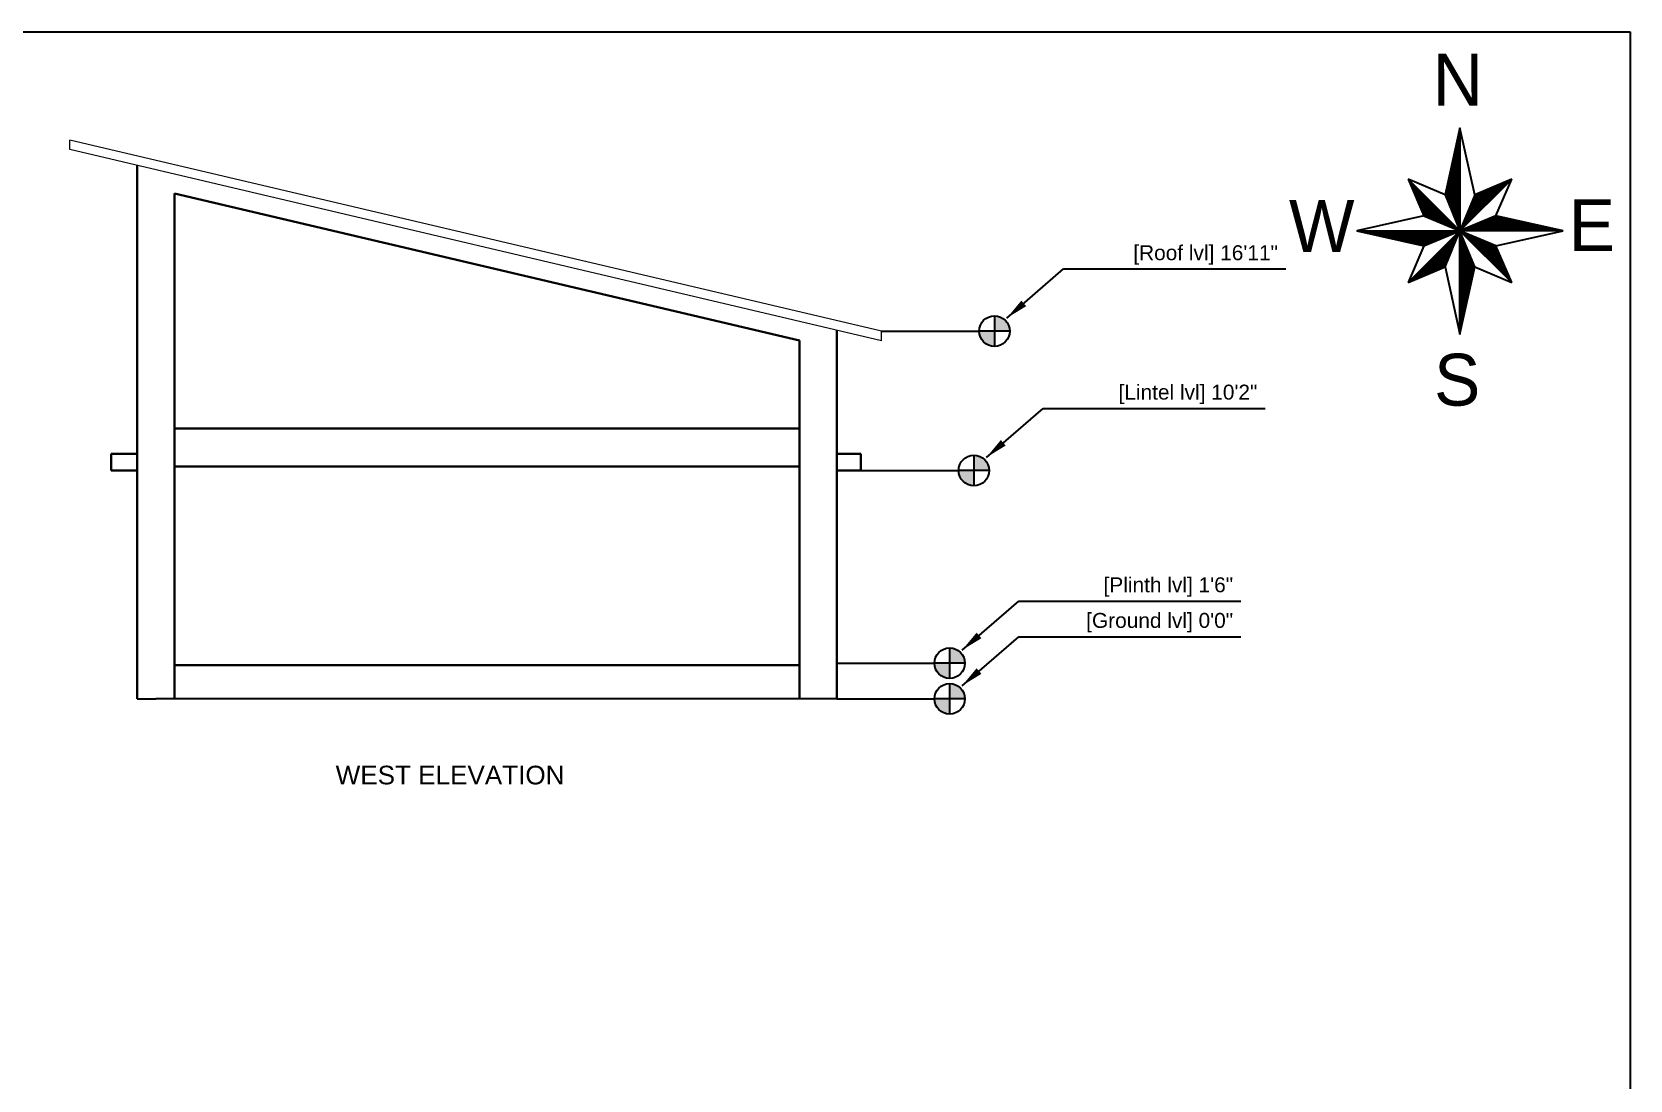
# Model space of a CAD drawing. Header units: inches. Extents: x -6800 to 96653, y -25814 to 17379.
# Drawn here: x 80649 to 81506, y 9933 to 10494 of the extents above; entities that cross this region are included whole.
import ezdxf

# ---------------------------------------------------------------- set-up
doc = ezdxf.new("R2010")
doc.units = ezdxf.units.IN
doc.header["$MEASUREMENT"] = 0
doc.layers.add('0 @ 1', color=7, linetype='Continuous')
doc.layers.add('A-Windows', color=7, linetype='Continuous')
for name, color, linetype, lineweight in [('ele back', 51, 'Continuous', 15), ('ele front', 30, 'Continuous', 30), ('text', 31, 'Continuous', 13)]:
    doc.layers.add(name, color=color, linetype=linetype, lineweight=lineweight)
doc.styles.add('GOTHICE', font='gothice')
doc.styles.get("Standard").update_dxf_attribs({"font": 'arial.ttf'})
doc.dimstyles.get("Standard").update_dxf_attribs({"dimtxt": 7, "dimasz": 4, "dimexe": 2, "dimexo": 2, "dimgap": 2, "dimtad": 1, "dimdec": 0, "dimzin": 0, "dimdsep": 46, "dimlunit": 4, "dimtxsty": 'Standard', "dimblk": 'ARCHTICK', "dimcen": 0.25, "dimclrd": 256, "dimclre": 256, "dimclrt": 256, "dimadec": 0, "dimazin": 0, "dimtfac": 1, "dimtdec": 0, "dimtofl": 0, "dimtmove": 0, "dimatfit": 3, "dimfxl": 1, "dimfxlon": 1, "dimtolj": 1, "dimtzin": 0, "dimlwd": -1, "dimlwe": -1, "dimarcsym": 1})

# ---------------------------------------------------------------- blocks, each defined once
blk = doc.blocks.new('*X360')
at = {"color": 0}
for p, q in [((15.32, 10.228), (16.001, 10.909)), ((15.332, 10.259), (15.97, 10.896)), ((15.345, 10.289), (15.939, 10.883)), ((15.357, 10.319), (15.908, 10.87)), ((15.37, 10.349), (15.877, 10.857)), ((15.382, 10.379), (15.846, 10.843)), ((15.395, 10.409), (15.815, 10.83)), ((15.407, 10.44), (15.784, 10.817)), ((15.42, 10.47), (15.754, 10.804)), ((15.432, 10.5), (15.723, 10.791)), ((15.445, 10.53), (15.692, 10.777)), ((15.457, 10.56), (15.661, 10.764)), ((15.47, 10.591), (15.63, 10.751)), ((15.482, 10.621), (15.599, 10.738)), ((15.495, 10.651), (15.568, 10.725)), ((15.507, 10.681), (15.537, 10.711))]:
    blk.add_line(p, q, dxfattribs=at)
blk = doc.blocks.new('*X359')
at = {"color": 0}
for p, q in [((15.52, 10.217), (15.665, 10.362)), ((15.538, 10.217), (15.695, 10.374)), ((15.555, 10.217), (15.725, 10.387)), ((15.573, 10.217), (15.756, 10.399)), ((15.591, 10.217), (15.786, 10.412)), ((15.608, 10.217), (15.808, 10.416)), ((15.626, 10.217), (15.822, 10.413)), ((15.644, 10.217), (15.837, 10.41)), ((15.661, 10.217), (15.851, 10.406)), ((15.679, 10.217), (15.866, 10.403)), ((15.697, 10.217), (15.88, 10.4)), ((15.714, 10.217), (15.895, 10.397)), ((15.732, 10.217), (15.909, 10.394)), ((15.75, 10.217), (15.924, 10.39)), ((15.767, 10.217), (15.938, 10.387)), ((15.785, 10.217), (15.952, 10.384)), ((15.803, 10.217), (15.967, 10.381)), ((15.82, 10.217), (15.981, 10.378)), ((15.838, 10.217), (15.996, 10.374)), ((15.856, 10.217), (16.01, 10.371)), ((15.873, 10.217), (16.025, 10.368)), ((15.891, 10.217), (16.039, 10.365)), ((15.909, 10.217), (16.054, 10.362)), ((15.926, 10.217), (16.068, 10.358)), ((15.944, 10.217), (16.083, 10.355)), ((15.325, 10.217), (15.333, 10.224)), ((15.343, 10.217), (15.363, 10.237)), ((15.361, 10.217), (15.393, 10.249)), ((15.378, 10.217), (15.424, 10.262)), ((15.396, 10.217), (15.454, 10.274)), ((15.414, 10.217), (15.484, 10.287)), ((15.432, 10.217), (15.514, 10.299)), ((15.449, 10.217), (15.544, 10.312)), ((15.467, 10.217), (15.574, 10.324)), ((15.485, 10.217), (15.605, 10.337)), ((15.502, 10.217), (15.635, 10.349)), ((15.962, 10.217), (16.097, 10.352)), ((15.98, 10.217), (16.112, 10.349)), ((15.997, 10.217), (16.126, 10.346)), ((16.015, 10.217), (16.141, 10.342)), ((16.033, 10.217), (16.155, 10.339)), ((16.05, 10.217), (16.17, 10.336)), ((16.068, 10.217), (16.184, 10.333)), ((16.086, 10.217), (16.198, 10.329)), ((16.103, 10.217), (16.213, 10.326)), ((16.121, 10.217), (16.227, 10.323)), ((16.139, 10.217), (16.242, 10.32)), ((16.156, 10.217), (16.256, 10.317)), ((16.174, 10.217), (16.271, 10.313)), ((16.192, 10.217), (16.285, 10.31)), ((16.209, 10.217), (16.3, 10.307)), ((16.227, 10.217), (16.314, 10.304)), ((16.245, 10.217), (16.329, 10.301)), ((16.262, 10.217), (16.343, 10.297)), ((16.28, 10.217), (16.358, 10.294)), ((16.298, 10.217), (16.372, 10.291)), ((16.315, 10.217), (16.387, 10.288)), ((16.333, 10.217), (16.401, 10.285)), ((16.351, 10.217), (16.415, 10.281)), ((16.368, 10.217), (16.43, 10.278)), ((16.386, 10.217), (16.444, 10.275)), ((16.404, 10.217), (16.459, 10.272)), ((16.421, 10.217), (16.473, 10.269)), ((16.439, 10.217), (16.488, 10.265)), ((16.457, 10.217), (16.502, 10.262)), ((16.474, 10.217), (16.517, 10.259)), ((16.492, 10.217), (16.531, 10.256)), ((16.51, 10.217), (16.546, 10.252)), ((16.528, 10.217), (16.56, 10.249)), ((16.545, 10.217), (16.575, 10.246)), ((16.563, 10.217), (16.589, 10.243)), ((16.581, 10.217), (16.604, 10.24)), ((16.598, 10.217), (16.618, 10.236)), ((16.616, 10.217), (16.633, 10.233)), ((16.634, 10.217), (16.647, 10.23)), ((16.651, 10.217), (16.661, 10.227)), ((16.669, 10.217), (16.676, 10.224)), ((16.687, 10.217), (16.69, 10.22)), ((16.704, 10.217), (16.705, 10.217))]:
    blk.add_line(p, q, dxfattribs=at)
blk = doc.blocks.new('*X358')
at = {"color": 0}
for p, q in [((15.32, 10.211), (15.322, 10.213)), ((15.329, 10.202), (15.335, 10.208)), ((15.338, 10.194), (15.347, 10.203)), ((15.347, 10.185), (15.36, 10.198)), ((15.355, 10.176), (15.372, 10.193)), ((15.364, 10.167), (15.385, 10.188)), ((15.373, 10.158), (15.397, 10.182)), ((15.382, 10.149), (15.41, 10.177)), ((15.391, 10.141), (15.422, 10.172)), ((15.4, 10.132), (15.435, 10.167)), ((15.408, 10.123), (15.447, 10.162)), ((15.417, 10.114), (15.46, 10.156)), ((15.426, 10.105), (15.472, 10.151)), ((15.435, 10.096), (15.485, 10.146)), ((15.444, 10.087), (15.497, 10.141)), ((15.453, 10.079), (15.51, 10.136)), ((15.461, 10.07), (15.522, 10.131)), ((15.47, 10.061), (15.535, 10.125)), ((15.479, 10.052), (15.547, 10.12)), ((15.488, 10.043), (15.56, 10.115)), ((15.497, 10.034), (15.572, 10.11)), ((15.506, 10.026), (15.585, 10.105)), ((15.515, 10.017), (15.597, 10.1)), ((15.523, 10.008), (15.61, 10.094)), ((15.532, 9.999), (15.622, 10.089)), ((15.541, 9.99), (15.635, 10.084)), ((15.55, 9.981), (15.647, 10.079)), ((15.559, 9.973), (15.66, 10.074)), ((15.568, 9.964), (15.672, 10.068)), ((15.576, 9.955), (15.685, 10.063)), ((15.585, 9.946), (15.697, 10.058)), ((15.594, 9.937), (15.71, 10.053)), ((15.603, 9.928), (15.722, 10.048)), ((15.612, 9.92), (15.735, 10.043)), ((15.621, 9.911), (15.747, 10.037)), ((15.629, 9.902), (15.76, 10.032)), ((15.638, 9.893), (15.772, 10.027)), ((15.647, 9.884), (15.785, 10.022)), ((15.656, 9.875), (15.797, 10.017)), ((15.665, 9.867), (15.804, 10.006)), ((15.674, 9.858), (15.81, 9.994)), ((15.682, 9.849), (15.815, 9.981)), ((15.691, 9.84), (15.82, 9.969)), ((15.7, 9.831), (15.826, 9.957)), ((15.709, 9.822), (15.831, 9.944)), ((15.718, 9.813), (15.836, 9.932)), ((15.727, 9.805), (15.841, 9.919)), ((15.735, 9.796), (15.847, 9.907)), ((15.744, 9.787), (15.852, 9.895)), ((15.753, 9.778), (15.857, 9.882)), ((15.762, 9.769), (15.863, 9.87)), ((15.771, 9.76), (15.868, 9.857)), ((15.78, 9.752), (15.873, 9.845)), ((15.789, 9.743), (15.878, 9.833)), ((15.797, 9.734), (15.884, 9.82)), ((15.806, 9.725), (15.889, 9.808)), ((15.815, 9.716), (15.894, 9.796)), ((15.824, 9.707), (15.9, 9.783)), ((15.833, 9.699), (15.905, 9.771)), ((15.842, 9.69), (15.91, 9.758)), ((15.85, 9.681), (15.916, 9.746)), ((15.859, 9.672), (15.921, 9.734)), ((15.868, 9.663), (15.926, 9.721)), ((15.877, 9.654), (15.931, 9.709)), ((15.886, 9.646), (15.937, 9.696)), ((15.895, 9.637), (15.942, 9.684)), ((15.903, 9.628), (15.947, 9.672)), ((15.912, 9.619), (15.953, 9.659)), ((15.921, 9.61), (15.958, 9.647)), ((15.93, 9.601), (15.963, 9.635)), ((15.939, 9.592), (15.968, 9.622)), ((15.948, 9.584), (15.974, 9.61)), ((15.956, 9.575), (15.979, 9.597)), ((15.965, 9.566), (15.984, 9.585)), ((15.974, 9.557), (15.99, 9.573)), ((15.983, 9.548), (15.995, 9.56)), ((15.992, 9.539), (16, 9.548)), ((16.001, 9.531), (16.006, 9.535)), ((16.009, 9.522), (16.011, 9.523))]:
    blk.add_line(p, q, dxfattribs=at)
blk = doc.blocks.new('*X357')
at = {"color": 0}
for p, q in [((15.315, 10.206), (15.318, 10.209)), ((15.315, 10.188), (15.323, 10.196)), ((15.315, 10.17), (15.328, 10.184)), ((15.315, 10.153), (15.333, 10.171)), ((15.315, 10.135), (15.339, 10.159)), ((15.315, 10.117), (15.344, 10.146)), ((15.315, 10.1), (15.349, 10.134)), ((15.315, 10.082), (15.354, 10.121)), ((15.315, 10.064), (15.359, 10.109)), ((15.315, 10.047), (15.364, 10.096)), ((15.315, 10.029), (15.37, 10.084)), ((15.315, 10.011), (15.375, 10.071)), ((15.315, 9.994), (15.38, 10.059)), ((15.315, 9.976), (15.385, 10.046)), ((15.315, 9.958), (15.39, 10.034)), ((15.315, 9.941), (15.395, 10.021)), ((15.315, 9.923), (15.401, 10.009)), ((15.315, 9.905), (15.406, 9.996)), ((15.315, 9.888), (15.411, 9.984)), ((15.315, 9.87), (15.416, 9.971)), ((15.315, 9.852), (15.421, 9.959)), ((15.315, 9.835), (15.427, 9.946)), ((15.315, 9.817), (15.432, 9.934)), ((15.315, 9.799), (15.437, 9.921)), ((15.315, 9.782), (15.442, 9.909)), ((15.315, 9.764), (15.447, 9.896)), ((15.315, 9.746), (15.452, 9.884)), ((15.315, 9.729), (15.458, 9.871)), ((15.315, 9.711), (15.463, 9.859)), ((15.315, 9.693), (15.468, 9.846)), ((15.315, 9.676), (15.473, 9.834)), ((15.315, 9.658), (15.478, 9.821)), ((15.315, 9.64), (15.484, 9.809)), ((15.315, 9.622), (15.489, 9.796)), ((15.315, 9.605), (15.494, 9.784)), ((15.315, 9.587), (15.499, 9.771)), ((15.315, 9.569), (15.504, 9.759)), ((15.315, 9.552), (15.509, 9.746)), ((15.315, 9.534), (15.515, 9.734)), ((15.315, 9.516), (15.512, 9.714)), ((15.315, 9.499), (15.507, 9.691)), ((15.315, 9.481), (15.502, 9.668)), ((15.315, 9.463), (15.497, 9.646)), ((15.315, 9.446), (15.492, 9.623)), ((15.315, 9.428), (15.487, 9.6)), ((15.315, 9.41), (15.482, 9.577)), ((15.315, 9.393), (15.477, 9.555)), ((15.315, 9.375), (15.472, 9.532)), ((15.315, 9.357), (15.467, 9.509)), ((15.315, 9.34), (15.462, 9.487)), ((15.315, 9.322), (15.457, 9.464)), ((15.315, 9.304), (15.452, 9.441)), ((15.315, 9.287), (15.447, 9.418)), ((15.315, 9.269), (15.442, 9.396)), ((15.315, 9.251), (15.436, 9.373)), ((15.315, 9.234), (15.431, 9.35)), ((15.315, 9.216), (15.426, 9.328)), ((15.315, 9.198), (15.421, 9.305)), ((15.315, 9.181), (15.416, 9.282)), ((15.315, 9.163), (15.411, 9.259)), ((15.315, 9.145), (15.406, 9.237)), ((15.315, 9.128), (15.401, 9.214)), ((15.315, 9.11), (15.396, 9.191)), ((15.315, 9.092), (15.391, 9.169)), ((15.315, 9.074), (15.386, 9.146)), ((15.315, 9.057), (15.381, 9.123)), ((15.315, 9.039), (15.376, 9.1)), ((15.315, 9.021), (15.371, 9.078)), ((15.315, 9.004), (15.366, 9.055)), ((15.315, 8.986), (15.361, 9.032)), ((15.315, 8.968), (15.356, 9.01)), ((15.315, 8.951), (15.351, 8.987)), ((15.315, 8.933), (15.346, 8.964)), ((15.315, 8.915), (15.341, 8.941)), ((15.315, 8.898), (15.336, 8.919)), ((15.315, 8.88), (15.331, 8.896)), ((15.315, 8.862), (15.326, 8.873)), ((15.315, 8.845), (15.321, 8.851)), ((15.315, 8.827), (15.316, 8.828))]:
    blk.add_line(p, q, dxfattribs=at)
blk = doc.blocks.new('*X356')
at = {"color": 0}
for p, q in [((14.635, 9.527), (15.307, 10.198)), ((14.666, 9.54), (15.295, 10.168)), ((14.697, 9.553), (15.282, 10.138)), ((14.728, 9.566), (15.27, 10.108)), ((14.759, 9.579), (15.257, 10.078)), ((14.79, 9.593), (15.245, 10.047)), ((14.821, 9.606), (15.232, 10.017)), ((14.852, 9.619), (15.22, 9.987)), ((14.882, 9.632), (15.207, 9.957)), ((14.913, 9.645), (15.195, 9.927)), ((14.944, 9.659), (15.182, 9.896)), ((14.975, 9.672), (15.17, 9.866)), ((15.006, 9.685), (15.157, 9.836)), ((15.037, 9.698), (15.145, 9.806)), ((15.068, 9.711), (15.132, 9.776)), ((15.099, 9.725), (15.12, 9.746))]:
    blk.add_line(p, q, dxfattribs=at)
blk = doc.blocks.new('*X355')
at = {"color": 0}
for p, q in [((13.928, 10.215), (13.929, 10.217)), ((13.942, 10.212), (13.947, 10.217)), ((13.957, 10.209), (13.964, 10.217)), ((13.971, 10.206), (13.982, 10.217)), ((13.985, 10.202), (14, 10.217)), ((14, 10.199), (14.017, 10.217)), ((14.014, 10.196), (14.035, 10.217)), ((14.029, 10.193), (14.053, 10.217)), ((14.043, 10.19), (14.07, 10.217)), ((14.058, 10.186), (14.088, 10.217)), ((14.072, 10.183), (14.106, 10.217)), ((14.087, 10.18), (14.123, 10.217)), ((14.101, 10.177), (14.141, 10.217)), ((14.116, 10.174), (14.159, 10.217)), ((14.13, 10.17), (14.176, 10.217)), ((14.145, 10.167), (14.194, 10.217)), ((14.159, 10.164), (14.212, 10.217)), ((14.174, 10.161), (14.229, 10.217)), ((14.188, 10.158), (14.247, 10.217)), ((14.203, 10.154), (14.265, 10.217)), ((14.217, 10.151), (14.282, 10.217)), ((14.231, 10.148), (14.3, 10.217)), ((14.246, 10.145), (14.318, 10.217)), ((14.26, 10.142), (14.335, 10.217)), ((14.275, 10.138), (14.353, 10.217)), ((14.289, 10.135), (14.371, 10.217)), ((14.304, 10.132), (14.389, 10.217)), ((14.318, 10.129), (14.406, 10.217)), ((14.333, 10.125), (14.424, 10.217)), ((14.347, 10.122), (14.442, 10.217)), ((14.362, 10.119), (14.459, 10.217)), ((14.376, 10.116), (14.477, 10.217)), ((14.391, 10.113), (14.495, 10.217)), ((14.405, 10.109), (14.512, 10.217)), ((14.42, 10.106), (14.53, 10.217)), ((14.434, 10.103), (14.548, 10.217)), ((14.449, 10.1), (14.565, 10.217)), ((14.463, 10.097), (14.583, 10.217)), ((14.477, 10.093), (14.601, 10.217)), ((14.492, 10.09), (14.618, 10.217)), ((14.506, 10.087), (14.636, 10.217)), ((14.521, 10.084), (14.654, 10.217)), ((14.535, 10.081), (14.671, 10.217)), ((14.55, 10.077), (14.689, 10.217)), ((14.564, 10.074), (14.707, 10.217)), ((14.579, 10.071), (14.724, 10.217)), ((14.593, 10.068), (14.742, 10.217)), ((14.608, 10.065), (14.76, 10.217)), ((14.622, 10.061), (14.777, 10.217)), ((14.637, 10.058), (14.795, 10.217)), ((14.651, 10.055), (14.813, 10.217)), ((14.666, 10.052), (14.83, 10.217)), ((14.68, 10.048), (14.848, 10.217)), ((14.694, 10.045), (14.866, 10.217)), ((14.709, 10.042), (14.883, 10.217)), ((14.723, 10.039), (14.901, 10.217)), ((14.738, 10.036), (14.919, 10.217)), ((14.752, 10.032), (14.937, 10.217)), ((14.767, 10.029), (14.954, 10.217)), ((14.781, 10.026), (14.972, 10.217)), ((14.796, 10.023), (14.99, 10.217)), ((14.81, 10.02), (15.007, 10.217)), ((14.825, 10.016), (15.025, 10.217)), ((14.85, 10.024), (15.043, 10.217)), ((14.88, 10.037), (15.06, 10.217)), ((14.911, 10.049), (15.078, 10.217)), ((14.941, 10.062), (15.096, 10.217)), ((14.971, 10.074), (15.113, 10.217)), ((15.001, 10.087), (15.131, 10.217)), ((15.031, 10.099), (15.149, 10.217)), ((15.061, 10.112), (15.166, 10.217)), ((15.092, 10.124), (15.184, 10.217)), ((15.122, 10.137), (15.202, 10.217)), ((15.152, 10.149), (15.219, 10.217)), ((15.182, 10.162), (15.237, 10.217)), ((15.212, 10.174), (15.255, 10.217)), ((15.243, 10.187), (15.272, 10.217)), ((15.273, 10.199), (15.29, 10.217)), ((15.303, 10.212), (15.308, 10.217))]:
    blk.add_line(p, q, dxfattribs=at)
blk = doc.blocks.new('*X354')
at = {"color": 0}
for p, q in [((14.62, 10.907), (14.622, 10.909)), ((14.625, 10.895), (14.631, 10.901)), ((14.63, 10.883), (14.639, 10.892)), ((14.636, 10.87), (14.648, 10.883)), ((14.641, 10.858), (14.657, 10.874)), ((14.646, 10.845), (14.666, 10.865)), ((14.651, 10.833), (14.675, 10.856)), ((14.657, 10.821), (14.684, 10.848)), ((14.662, 10.808), (14.693, 10.839)), ((14.667, 10.796), (14.701, 10.83)), ((14.673, 10.784), (14.71, 10.821)), ((14.678, 10.771), (14.719, 10.812)), ((14.683, 10.759), (14.728, 10.803)), ((14.689, 10.746), (14.737, 10.795)), ((14.694, 10.734), (14.746, 10.786)), ((14.699, 10.722), (14.754, 10.777)), ((14.704, 10.709), (14.763, 10.768)), ((14.71, 10.697), (14.772, 10.759)), ((14.715, 10.685), (14.781, 10.75)), ((14.72, 10.672), (14.79, 10.742)), ((14.726, 10.66), (14.799, 10.733)), ((14.731, 10.647), (14.807, 10.724)), ((14.736, 10.635), (14.816, 10.715)), ((14.741, 10.623), (14.825, 10.706)), ((14.747, 10.61), (14.834, 10.697)), ((14.752, 10.598), (14.843, 10.689)), ((14.757, 10.585), (14.852, 10.68)), ((14.763, 10.573), (14.86, 10.671)), ((14.768, 10.561), (14.869, 10.662)), ((14.773, 10.548), (14.878, 10.653)), ((14.779, 10.536), (14.887, 10.644)), ((14.784, 10.524), (14.896, 10.635)), ((14.789, 10.511), (14.905, 10.627)), ((14.794, 10.499), (14.913, 10.618)), ((14.8, 10.486), (14.922, 10.609)), ((14.805, 10.474), (14.931, 10.6)), ((14.81, 10.462), (14.94, 10.591)), ((14.816, 10.449), (14.949, 10.582)), ((14.821, 10.437), (14.958, 10.574)), ((14.826, 10.424), (14.967, 10.565)), ((14.835, 10.415), (14.975, 10.556)), ((14.847, 10.41), (14.984, 10.547)), ((14.86, 10.405), (14.993, 10.538)), ((14.872, 10.4), (15.002, 10.529)), ((14.885, 10.395), (15.011, 10.521)), ((14.897, 10.389), (15.02, 10.512)), ((14.91, 10.384), (15.028, 10.503)), ((14.922, 10.379), (15.037, 10.494)), ((14.935, 10.374), (15.046, 10.485)), ((14.947, 10.369), (15.055, 10.476)), ((14.96, 10.364), (15.064, 10.468)), ((14.972, 10.358), (15.073, 10.459)), ((14.985, 10.353), (15.081, 10.45)), ((14.997, 10.348), (15.09, 10.441)), ((15.01, 10.343), (15.099, 10.432)), ((15.022, 10.338), (15.108, 10.423)), ((15.035, 10.333), (15.117, 10.415)), ((15.047, 10.327), (15.126, 10.406)), ((15.06, 10.322), (15.134, 10.397)), ((15.072, 10.317), (15.143, 10.388)), ((15.085, 10.312), (15.152, 10.379)), ((15.097, 10.307), (15.161, 10.37)), ((15.11, 10.301), (15.17, 10.361)), ((15.122, 10.296), (15.179, 10.353)), ((15.135, 10.291), (15.187, 10.344)), ((15.147, 10.286), (15.196, 10.335)), ((15.16, 10.281), (15.205, 10.326)), ((15.172, 10.276), (15.214, 10.317)), ((15.185, 10.27), (15.223, 10.308)), ((15.197, 10.265), (15.232, 10.3)), ((15.21, 10.26), (15.241, 10.291)), ((15.222, 10.255), (15.249, 10.282)), ((15.235, 10.25), (15.258, 10.273)), ((15.247, 10.245), (15.267, 10.264)), ((15.26, 10.239), (15.276, 10.255)), ((15.272, 10.234), (15.285, 10.247)), ((15.285, 10.229), (15.294, 10.238)), ((15.297, 10.224), (15.302, 10.229)), ((15.31, 10.219), (15.311, 10.22))]:
    blk.add_line(p, q, dxfattribs=at)
blk = doc.blocks.new('*X353')
at = {"color": 0}
for p, q in [((15.267, 11.396), (15.315, 11.443)), ((15.272, 11.419), (15.315, 11.461)), ((15.277, 11.441), (15.315, 11.479)), ((15.282, 11.464), (15.315, 11.496)), ((15.287, 11.487), (15.315, 11.514)), ((15.293, 11.51), (15.315, 11.532)), ((15.298, 11.532), (15.315, 11.549)), ((15.303, 11.555), (15.315, 11.567)), ((15.308, 11.578), (15.315, 11.585)), ((15.313, 11.6), (15.315, 11.602)), ((15.207, 11.123), (15.315, 11.231)), ((15.212, 11.146), (15.315, 11.249)), ((15.217, 11.169), (15.315, 11.266)), ((15.222, 11.192), (15.315, 11.284)), ((15.227, 11.214), (15.315, 11.302)), ((15.232, 11.237), (15.315, 11.32)), ((15.237, 11.26), (15.315, 11.337)), ((15.242, 11.282), (15.315, 11.355)), ((15.247, 11.305), (15.315, 11.373)), ((15.252, 11.328), (15.315, 11.39)), ((15.257, 11.351), (15.315, 11.408)), ((15.262, 11.373), (15.315, 11.426)), ((15.141, 10.828), (15.315, 11.001)), ((15.146, 10.851), (15.315, 11.019)), ((15.152, 10.874), (15.315, 11.037)), ((15.157, 10.896), (15.315, 11.054)), ((15.162, 10.919), (15.315, 11.072)), ((15.167, 10.942), (15.315, 11.09)), ((15.172, 10.964), (15.315, 11.107)), ((15.177, 10.987), (15.315, 11.125)), ((15.182, 11.01), (15.315, 11.143)), ((15.187, 11.033), (15.315, 11.16)), ((15.192, 11.055), (15.315, 11.178)), ((15.197, 11.078), (15.315, 11.196)), ((15.202, 11.101), (15.315, 11.213)), ((15.116, 10.715), (15.315, 10.913)), ((15.116, 10.696), (15.315, 10.895)), ((15.121, 10.737), (15.315, 10.931)), ((15.121, 10.684), (15.315, 10.878)), ((15.126, 10.76), (15.315, 10.948)), ((15.126, 10.671), (15.315, 10.86)), ((15.131, 10.783), (15.315, 10.966)), ((15.131, 10.659), (15.315, 10.842)), ((15.136, 10.805), (15.315, 10.984)), ((15.137, 10.646), (15.315, 10.825)), ((15.142, 10.634), (15.315, 10.807)), ((15.147, 10.621), (15.315, 10.789)), ((15.152, 10.609), (15.315, 10.772)), ((15.157, 10.596), (15.315, 10.754)), ((15.163, 10.584), (15.315, 10.736)), ((15.168, 10.571), (15.315, 10.718)), ((15.173, 10.559), (15.315, 10.701)), ((15.178, 10.546), (15.315, 10.683)), ((15.183, 10.534), (15.315, 10.665)), ((15.188, 10.521), (15.315, 10.648)), ((15.194, 10.509), (15.315, 10.63)), ((15.199, 10.496), (15.315, 10.612)), ((15.204, 10.484), (15.315, 10.595)), ((15.209, 10.471), (15.315, 10.577)), ((15.214, 10.459), (15.315, 10.559)), ((15.219, 10.446), (15.315, 10.542)), ((15.225, 10.434), (15.315, 10.524)), ((15.23, 10.421), (15.315, 10.506)), ((15.235, 10.409), (15.315, 10.489)), ((15.24, 10.396), (15.315, 10.471)), ((15.245, 10.384), (15.315, 10.453)), ((15.251, 10.371), (15.315, 10.436)), ((15.256, 10.359), (15.315, 10.418)), ((15.261, 10.346), (15.315, 10.4)), ((15.266, 10.334), (15.315, 10.383)), ((15.271, 10.321), (15.315, 10.365)), ((15.276, 10.309), (15.315, 10.347)), ((15.282, 10.296), (15.315, 10.33)), ((15.287, 10.284), (15.315, 10.312)), ((15.292, 10.271), (15.315, 10.294)), ((15.297, 10.259), (15.315, 10.277)), ((15.302, 10.246), (15.315, 10.259)), ((15.307, 10.234), (15.315, 10.241)), ((15.313, 10.221), (15.315, 10.224))]:
    blk.add_line(p, q, dxfattribs=at)
blk = doc.blocks.new('_ArchTick')
at = {"color": 0, "linetype": 'ByBlock', "const_width": 0.15}
blk.add_lwpolyline([(-0.5, -0.5), (0.5, 0.5)], dxfattribs=at)

msp = doc.modelspace()

# ---------------------------------------------------------------- hatches: boundary and pattern name
at = {"ltscale": 10, "transparency": 33554687}
h = msp.add_hatch(color=0, dxfattribs=at)
h.dxf.hatch_style = 1
h.paths.add_polyline_path([(81165.14, 10342.1), (81165.14, 10333.92), (81173.32, 10333.92, 0.414214)])
h.paths.add_polyline_path([(81165.14, 10333.92), (81156.97, 10333.92, 0.414214), (81165.14, 10325.75)])
h = msp.add_hatch(color=0, dxfattribs=at)
h.dxf.hatch_style = 1
h.paths.add_polyline_path([(81154.14, 10267.39), (81154.14, 10259.22), (81162.32, 10259.22, 0.414214)])
h.paths.add_polyline_path([(81154.14, 10259.22), (81145.97, 10259.22, 0.414214), (81154.14, 10251.04)])
h = msp.add_hatch(color=0, dxfattribs=at)
h.dxf.hatch_style = 1
h.paths.add_polyline_path([(81141.14, 10164.15), (81141.14, 10155.98), (81149.32, 10155.98, 0.414214)])
h.paths.add_polyline_path([(81141.14, 10155.98), (81132.97, 10155.98, 0.414214), (81141.14, 10147.8)])
h = msp.add_hatch(color=0, dxfattribs=at)
h.dxf.hatch_style = 1
h.paths.add_polyline_path([(81141.14, 10145.07), (81141.14, 10136.89), (81149.32, 10136.89, 0.414214)])
h.paths.add_polyline_path([(81141.14, 10136.89), (81132.97, 10136.89, 0.414214), (81141.14, 10128.72)])

# ---------------------------------------------------------------- linework, layer by layer
at = {"transparency": 33554651}
for p, q in [((79921.83, 10494.21), (81505.83, 10494.21)), ((81505.83, 10494.21), (81505.83, 9371.01))]:
    msp.add_line(p, q, dxfattribs=at)
at = {"transparency": 33554687}
for p, q in [((81414.67, 10442.93), (81406.68, 10406.9)), ((81422.66, 10406.9), (81414.67, 10442.93)), ((81414.67, 10442.93), (81414.67, 10387.62)), ((81386.95, 10415.34), (81395.38, 10395.61)), ((81406.68, 10406.9), (81386.95, 10415.34)), ((81386.95, 10415.34), (81414.67, 10387.62)), ((81442.39, 10415.34), (81414.67, 10387.62)), ((81442.39, 10415.34), (81422.66, 10406.9)), ((81433.95, 10395.61), (81442.39, 10415.34)), ((81406.68, 10406.9), (81414.67, 10387.62)), ((81422.66, 10406.9), (81414.67, 10387.62)), ((81395.38, 10395.61), (81359.36, 10387.62)), ((81395.38, 10395.61), (81414.67, 10387.62)), ((81433.95, 10395.61), (81414.67, 10387.62)), ((81469.98, 10387.62), (81433.95, 10395.61)), ((81359.36, 10387.62), (81395.38, 10379.63)), ((81359.36, 10387.62), (81414.67, 10387.62)), ((81386.95, 10359.9), (81414.67, 10387.62)), ((81395.38, 10379.63), (81414.67, 10387.62)), ((81406.68, 10368.33), (81414.67, 10387.62)), ((81469.98, 10387.62), (81414.67, 10387.62)), ((81433.95, 10379.63), (81414.67, 10387.62)), ((81442.39, 10359.9), (81414.67, 10387.62)), ((81422.66, 10368.33), (81414.67, 10387.62)), ((81414.67, 10332.31), (81414.67, 10387.62)), ((81433.95, 10379.63), (81469.98, 10387.62)), ((81395.38, 10379.63), (81386.95, 10359.9)), ((81442.39, 10359.9), (81433.95, 10379.63)), ((81386.95, 10359.9), (81406.68, 10368.33)), ((81406.68, 10368.33), (81414.67, 10332.31)), ((81414.67, 10332.31), (81422.66, 10368.33)), ((81422.66, 10368.33), (81442.39, 10359.9))]:
    msp.add_line(p, q, dxfattribs=at)
at = {"ltscale": 10, "transparency": 33554687}
for p, q in [((81165.14, 10342.1), (81165.14, 10325.75)), ((81104.61, 10333.92), (81156.97, 10333.92)), ((81173.32, 10333.92), (81156.97, 10333.92)), ((81154.14, 10267.39), (81154.14, 10251.04)), ((81093.61, 10259.22), (81145.97, 10259.22)), ((81162.32, 10259.22), (81145.97, 10259.22)), ((81141.14, 10164.15), (81141.14, 10147.8)), ((81080.61, 10155.98), (81132.97, 10155.98)), ((81149.32, 10155.98), (81132.97, 10155.98)), ((81141.14, 10145.07), (81141.14, 10128.72)), ((81080.61, 10136.89), (81132.97, 10136.89)), ((81149.32, 10136.89), (81132.97, 10136.89))]:
    msp.add_line(p, q, dxfattribs=at)
for centre in [(81165.14, 10333.92), (81154.14, 10259.22), (81141.14, 10155.98), (81141.14, 10136.89)]:
    msp.add_circle(centre, 8.17, dxfattribs=at)
at = {"layer": 'A-Windows', "transparency": 33554651}
for p, q in [((81060.61, 10300.9), (81060.61, 10328.87)), ((81060.61, 10281.66), (80725.61, 10281.66)), ((80705.61, 10259.22), (80691.61, 10259.22)), ((80705.61, 10136.89), (80715.61, 10136.89)), ((81069.61, 10136.89), (80715.61, 10136.89)), ((81080.61, 10136.89), (81069.61, 10136.89))]:
    msp.add_line(p, q, dxfattribs=at)
at = {"layer": 'ele back', "transparency": 33554641}
for p, q in [((80669.61, 10431.17), (80669.61, 10436.31)), ((81104.61, 10333.92), (80669.61, 10436.31)), ((81104.61, 10328.79), (80669.61, 10431.17)), ((81104.61, 10328.79), (81104.61, 10333.92))]:
    msp.add_line(p, q, dxfattribs=at)
at = {"layer": 'ele front', "transparency": 33554687}
for p, q in [((80705.61, 10268.22), (80705.61, 10422.7)), ((80725.61, 10136.89), (80725.61, 10407.72)), ((81060.61, 10328.87), (80725.61, 10407.72)), ((81080.61, 10268.22), (81080.61, 10334.44)), ((81060.61, 10136.89), (81060.61, 10328.87)), ((80725.61, 10281.66), (81060.61, 10281.66)), ((80705.61, 10268.22), (80691.61, 10268.22)), ((80691.61, 10259.22), (80691.61, 10268.22)), ((80705.61, 10268.22), (80705.61, 10259.22)), ((81093.61, 10268.22), (81080.61, 10268.22)), ((81080.61, 10259.22), (81080.61, 10268.22)), ((81093.61, 10259.22), (81093.61, 10268.22)), ((80705.61, 10259.22), (80691.61, 10259.22)), ((80705.61, 10136.89), (80705.61, 10259.22)), ((80725.61, 10261.38), (81060.61, 10261.38)), ((81080.61, 10136.89), (81080.61, 10259.22)), ((81080.61, 10259.22), (81093.61, 10259.22)), ((81060.61, 10154.89), (80725.61, 10154.89))]:
    msp.add_line(p, q, dxfattribs=at)

# ---------------------------------------------------------------- block references
at = {"transparency": 33554687, "xscale": 39.71065521615952, "yscale": 39.71065521615952, "zscale": 39.71065521615952}
for name in ['*X353', '*X354', '*X360', '*X359', '*X355', '*X356', '*X357', '*X358']:
    msp.add_blockref(name, (80806.51, 9981.91), dxfattribs=at)

# ---------------------------------------------------------------- texts
at = {"transparency": 33554687, "style": 'GOTHICE'}
for s, p in [('N', (81400.1, 10454.77)), ('W', (81323.03, 10376.31)), ('E', (81472.98, 10376.83)), ('S', (81400.78, 10294))]:
    msp.add_text(s, height=27.79, dxfattribs=at).set_placement(p)
at = {"ltscale": 10, "transparency": 33554687, "char_height": 8, "attachment_point": 9}
for s, insert in [('\\A1;[Roof lvl] 16\'11" ', (81317.09, 10369.52)), ('\\A1;[Lintel lvl] 10\'2" ', (81306.09, 10294.81)), ('\\A1;[Plinth lvl] 1\'6" ', (81293.09, 10191.57)), ('\\A1;[Ground lvl] 0\'0" ', (81293.09, 10172.49))]:
    msp.add_mtext(s, dxfattribs=dict(at, insert=insert))
at = {"layer": 'text', "transparency": 33554651}
msp.add_text('WEST ELEVATION', height=10, dxfattribs=at).set_placement((80812.04, 10091.03))

# ---------------------------------------------------------------- leaders
at = {"layer": '0 @ 1', "ltscale": 10, "transparency": 33554687}
for points in [[(81171.8, 10340.93), (81202.19, 10367.21), (81321.25, 10367.21)], [(81160.8, 10266.23), (81191.19, 10292.5), (81310.25, 10292.5)], [(81147.8, 10162.99), (81178.19, 10189.26), (81297.25, 10189.26)], [(81147.8, 10143.9), (81178.19, 10170.18), (81297.25, 10170.18)]]:
    msp.add_leader(points, dimstyle='Standard', override={"dimscale": 1, "dimasz": 12, "dimexe": 6, "dimexo": 6, "dimtad": 1, "dimtoh": 0, "dimfxl": 12}, dxfattribs=at)

doc.saveas('drawing.dxf')
